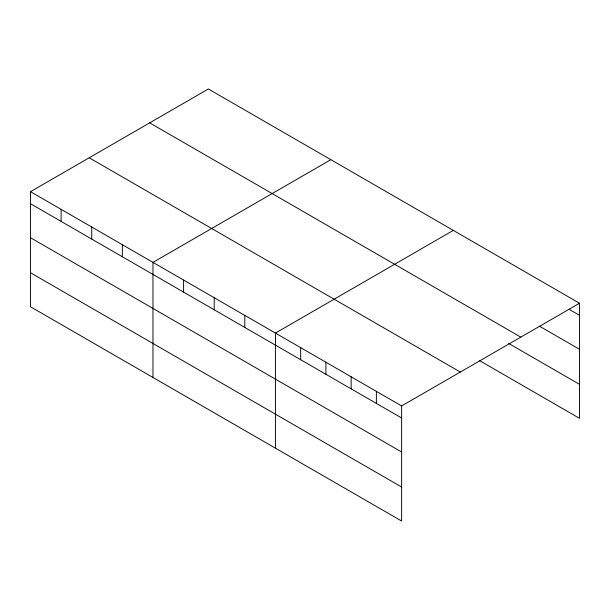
<?xml version="1.0" encoding="UTF-8"?>
<svg xmlns="http://www.w3.org/2000/svg" width="610" height="610" viewBox="0 0 610 610"><rect width="100%" height="100%" fill="white"/><g stroke="black" fill="none" stroke-linecap="round" stroke-linejoin="round"><path stroke-width="0.91" d="M30.5 191.67L401.624 405.94L401.624 521.024L30.5 306.761L30.5 191.67L208.376 88.976L579.5 303.239L579.5 418.33L479.368 360.518M330.849 159.683L152.973 262.376L152.973 377.468M453.321 230.389L275.438 333.09L275.438 448.175M401.624 405.94L579.5 303.239M568.916 309.186L579.5 315.294M539.614 326.266L579.5 349.294M149.679 122.862L520.803 337.132M508.679 343.438L579.5 384.33M89.197 157.784L460.321 372.047M30.5 203.725L401.624 417.987M30.5 237.725L401.624 451.995M30.5 272.754L401.624 487.024M376.385 391.368L376.385 403.423M351.154 376.797L351.154 388.852M325.915 362.226L325.915 374.281M300.677 347.654L300.677 359.709M244.823 315.408L244.823 327.463M214.209 297.733L214.209 309.788M183.587 280.059L183.587 292.106M122.351 244.702L122.351 256.757M91.736 227.027L91.736 239.082M61.114 209.352L61.114 221.399"/></g></svg>
